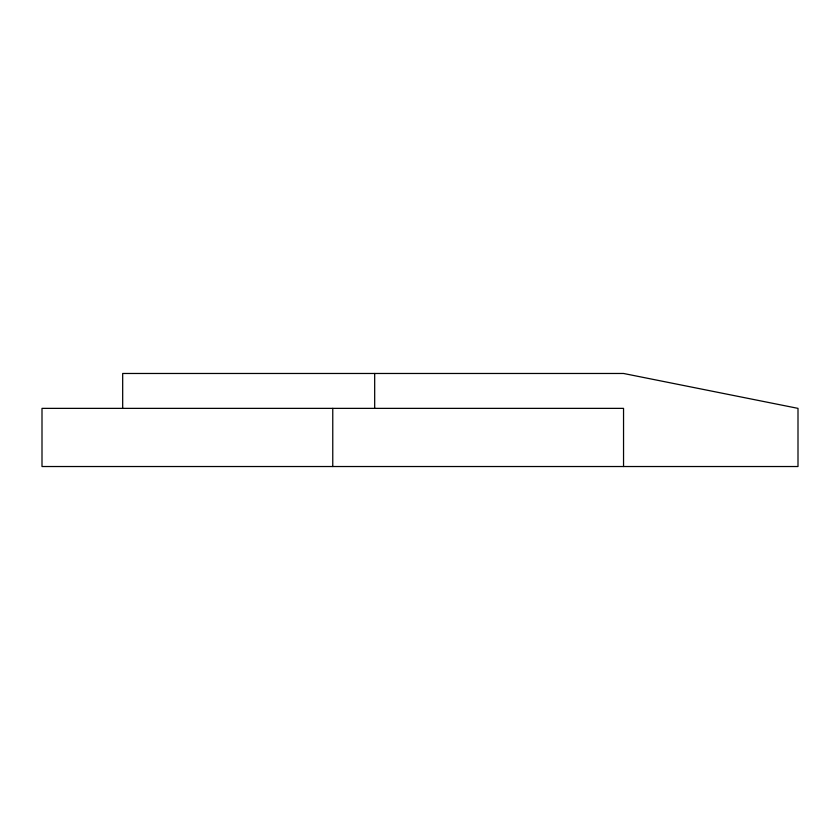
<?xml version="1.0" encoding="UTF-8"?>
<svg xmlns="http://www.w3.org/2000/svg" width="840" height="840" viewBox="0 0 840 840"><rect width="100%" height="100%" fill="white"/><g stroke="black" fill="none" stroke-linecap="round" stroke-linejoin="round"><path stroke-width="1.26" d="M623.543 466.526L623.543 408.366L42 408.366L42 466.526L798 466.526L798 408.366L623.543 373.475L122.682 373.475L122.682 408.366M374.682 373.475L374.682 408.366M332.766 408.366L332.766 466.526"/></g></svg>
